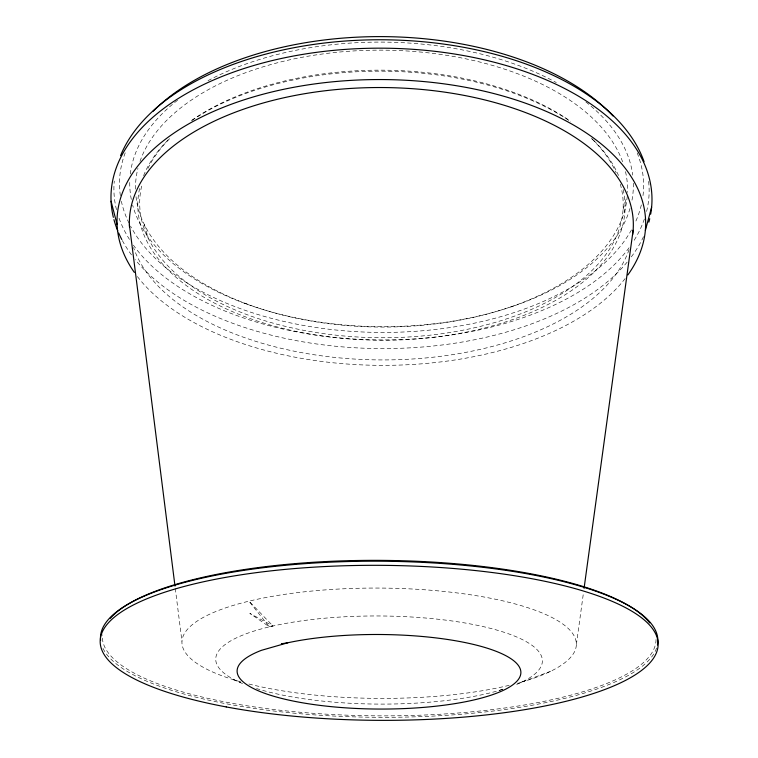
<?xml version="1.0" encoding="UTF-8"?>
<svg xmlns="http://www.w3.org/2000/svg" width="758" height="758" viewBox="0 0 758 758"><rect width="100%" height="100%" fill="white"/><g stroke="black" fill="none" stroke-linecap="round" stroke-linejoin="round"><path stroke-width="0.57" stroke-dasharray="3.79 2.84" d="M576.383 644.49L583.433 593.002M623.057 209.473L626.459 197.847M499.096 690.5L504.553 688.463M517.638 683.583L522.006 681.954M522.575 681.764L550.668 671.294M510.845 306.857L513.498 306.071M269.147 626.648L272.984 626.013L248.975 601.16L269.147 626.648L249.837 613.383L272.984 626.013M244.351 303.238L247.08 304.081M233.246 679.651L240.656 682.484M144.361 224.586L148.236 238.353M175.287 588.426L181.948 641.23M623.104 189.453A243.65 134.545 0.3 0 1 381.776 340.257A243.65 134.545 0.3 0 1 139.69 188.06M143.594 175.667A243.65 134.545 0.3 0 1 169.849 138.231M191.888 120.484A243.65 134.545 0.3 0 1 570.073 121.233M591.486 138.297A243.65 134.545 0.3 0 1 593.021 139.766M593.779 140.495A243.65 134.545 0.3 0 1 618.509 175.515M620.3 184.128A241.764 133.787 0.3 0 1 382.316 337.736A241.764 133.787 0.3 0 1 142.333 183.341M147.962 168.399A241.764 133.787 0.3 0 1 169.811 138.506M191.594 120.427A241.764 133.787 0.3 0 1 570.452 121.204M592.017 138.979A241.764 133.787 0.3 0 1 616.188 172.786M627.292 195.848A246.028 138.458 0.3 0 1 383.349 327.068A246.028 138.458 0.3 0 1 135.957 196.132M135.511 189.121A246.028 138.458 0.3 0 1 137.928 168.342M140.003 161.378A246.028 138.458 0.3 0 1 381.852 50.151A246.028 138.458 0.3 0 1 623.18 163.463M625.492 171.602A246.028 138.458 0.3 0 1 627.501 192.418M633.337 183.209A251.817 142.296 0.3 0 1 631.717 201.562M630.012 208.441A251.817 142.296 0.3 0 1 380.194 326.689A251.817 142.296 0.3 0 1 132.659 205.143M131.314 199.392A251.817 142.296 0.3 0 1 129.751 182.053M130.3 174.018A251.817 142.296 0.3 0 1 177.647 100.179M207.976 80.689A251.817 142.296 0.3 0 1 556.325 82.584M585.887 101.97A251.817 142.296 0.3 0 1 632.722 175.126M240.674 681.84A197.213 55.163 0.3 0 1 239.291 603.662A197.213 55.163 0.3 0 1 518.766 604.941A197.213 55.163 0.3 0 1 517.847 683.11M509.186 685.327A197.213 55.163 0.3 0 1 248.51 683.924M242.551 683.564A163.33 44.068 0.3 0 1 271.516 626.345A163.33 44.068 0.3 0 1 486.067 627.264A163.33 44.068 0.3 0 1 515.961 684.73M502.706 689.42A163.33 44.068 0.3 0 1 256.526 688.567M637.194 152.908A262.06 147.914 0.3 0 1 642.812 197.014M641.334 204.906A262.06 147.914 0.3 0 1 634.74 223.591M631.48 229.892A262.06 147.914 0.3 0 1 379.891 332.43A262.06 147.914 0.3 0 1 130.641 226.31M129.087 223.278A262.06 147.914 0.3 0 1 121.384 201.315M120.361 195.649A262.06 147.914 0.3 0 1 125.307 152.614M648.611 181.37A267.621 150.075 0.3 0 1 646.11 213.32M644.385 218.967A267.621 150.075 0.3 0 1 632.996 242.096M629.074 247.752A267.621 150.075 0.3 0 1 380.724 339.916A267.621 150.075 0.3 0 1 133.37 245.147M129.504 239.433A267.621 150.075 0.3 0 1 118.456 216.475M116.486 209.682A267.621 150.075 0.3 0 1 114.268 181.048M656.021 639.439A276.85 77.742 0.3 0 1 375.75 715.836A276.85 77.742 0.3 0 1 102.415 634.844M656.589 648.033A278.698 78.055 0.3 0 1 381.246 717.314A278.698 78.055 0.3 0 1 102.178 646.517M629.074 249.571A251.988 136.194 0.3 0 1 381.132 359.927A251.988 136.194 0.3 0 1 133.541 247.515M643.504 236.648A270.502 150.207 0.3 0 1 630.827 257.512M627.16 262.126A270.502 150.207 0.3 0 1 380.687 348.585A270.502 150.207 0.3 0 1 135.132 259.539M131.513 254.887A270.502 150.207 0.3 0 1 122.322 240.494M625.132 278.584A264.324 142.902 0.3 0 1 380.668 365.347A264.324 142.902 0.3 0 1 137.046 276.101"/><path stroke-width="1.14" d="M584.067 588.322L633.12 230.261M645.361 230.404L651.605 207.275M287.794 642.775L261.425 650.326A141.888 37.284 0.3 0 0 355.928 708.446A141.888 37.284 0.3 0 0 515.838 662.587A141.888 37.284 0.3 0 0 287.794 642.775L281.408 643.788L282.507 644.291M111.066 201.211L117.092 224.548M129.391 224.69L174.994 586.076M100.615 640.396A278.698 78.055 0.3 0 1 382.582 561.223A278.698 78.055 0.3 0 1 657.423 644.992M152.974 111.36A262.06 147.914 0.3 0 1 384.533 36.63A262.06 147.914 0.3 0 1 612.985 115.955M120.55 155.674A267.621 150.075 0.3 0 1 385.32 39.795A267.621 150.075 0.3 0 1 644.073 161.71M113.368 217.338A270.502 150.207 0.3 0 1 376.84 48.18A270.502 150.207 0.3 0 1 650.667 214.163M649.72 218.74A270.502 150.207 0.3 0 1 648.848 222.16M121.801 239.519A270.502 150.207 0.3 0 1 118.693 233.038M117.755 230.849A270.502 150.207 0.3 0 1 113.946 219.621M134.337 272.397A264.324 142.902 0.3 0 1 382.041 79.552A264.324 142.902 0.3 0 1 627.87 274.917M129.485 226.983A251.988 136.194 0.3 0 1 386.893 87.587A251.988 136.194 0.3 0 1 632.627 234.838M110.242 618.357A276.85 77.742 0.3 0 1 382.705 560.389A276.85 77.742 0.3 0 1 649.701 622.896M226.216 706.93A279.001 77.515 0.3 0 0 657.698 648.564A279.001 77.515 0.3 0 0 253.542 573.02A279.001 77.515 0.3 0 0 226.216 706.93"/></g></svg>
